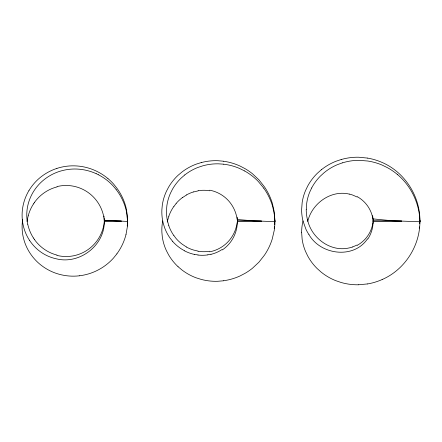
<?xml version="1.0" encoding="UTF-8"?>
<svg xmlns="http://www.w3.org/2000/svg" width="442" height="442" viewBox="0 0 442 442"><rect width="100%" height="100%" fill="white"/><g stroke="black" fill="none" stroke-linecap="round" stroke-linejoin="round"><path stroke-width="0.66" d="M373.125 223.166L373.142 218.9L392.048 220.751L419.9 221.762C420.486 196.922 405.181 172.518 382.358 162.557A62.648 61.941 -57.4 0 0 367.705 158.12M237.531 222.569L237.542 221.088L261.471 221.166M56.919 255.393A39.029 38.537 80 0 0 104.295 221.878L104.279 221.111L121.301 221.166M104.279 221.111C104.964 245.255 79.643 264.692 56.432 258.841A42.145 41.962 71 0 1 42.426 253.128A43.438 43.31 78.9 0 1 30.868 242.266L29.708 240.581M127.484 220.724L127.401 226.575L125.998 234.536M274.67 220.552L274.88 224.232L274.272 230.243L272.228 239.05A62.416 61.797 16.8 0 1 268.907 247.443A62.781 62.167 21.5 0 1 264.41 255.222L258.868 262.239L252.382 268.305A60.83 60.289 44.4 0 1 245.111 273.3L239.934 276.001A59.278 58.786 56 0 1 223.392 280.775M306.273 209.596L306.726 203.132A45.94 45.675 -81.4 0 1 309.654 192.248L311.649 187.994M419.751 223.691L419.894 220.453L419.552 220.459M274.941 220.547L274.675 224.768M127.506 223.414L127.655 220.718M127.224 226.094L127.362 224.751M419.243 228.183L419.436 226.906M274.222 228.354L274.493 226.569M28.222 215.812L27.769 217.679A43.172 43.012 58.1 0 0 27.084 221.508M167.767 219.934L168.877 216.221M307.737 221.431C311.886 203.502 330.925 189.673 349.318 194.11M28.968 190.524L27.813 192.563A48.355 48.272 83.1 0 0 22.702 207.69L22.393 209.911A46.653 46.576 82.6 0 0 23.172 225.188L23.686 227.271A45.012 44.918 82.6 0 0 29.697 240.586M33.548 203.867L34.581 202.353M367.512 238.846C353.782 259.31 320.665 255.062 308.952 234.591M173.966 206.348L176.148 203.53M116.892 253.863L113.533 258.012A54.681 54.438 36 0 1 107.798 263.554A55.25 55.007 40.1 0 1 96.726 270.703A54.394 54.173 53.2 0 1 79.317 275.797M321.301 169.761L317.223 173.386A53.349 53.012 80 0 0 307.731 185.999L305.51 190.601A49.847 49.581 75 0 0 302.168 202.48L301.626 209.602A46.206 45.951 75.5 0 0 302.969 220.923L305.886 229.122A42.714 42.349 75.1 0 0 308.941 234.597M184.773 174.938L181.121 178.115A48.338 48.15 -73.9 0 0 172.507 189.159L170.468 193.198A45.443 45.244 -73 0 0 166.866 205.734L166.518 209.922A42.73 42.454 -74.3 0 0 167.695 221.945M182.38 197.673L186.518 194.983M357.042 245.039L352.749 246.907M382.164 279.526C404.839 269.714 420.193 245.653 419.9 221L419.557 221M342.567 162.794L337.461 164.634A53.267 52.924 -77.6 0 0 324.025 172.783L320.273 176.209A49.548 49.277 -82.1 0 0 311.643 187.994M341.241 159.479L335.787 161.33A56.803 56.349 -89.2 0 0 321.312 169.783M56.891 168.402L59.294 167.684A53.101 52.918 -68.6 0 1 76.93 165.965L79.494 166.203A54.399 54.184 -53 0 1 96.897 171.363A55.261 55.012 -40 0 1 107.936 178.562M201.386 162.518L196.176 164.159A54.736 54.421 -86.6 0 0 182.187 171.85L178.181 175.187A52.046 51.808 83 0 0 168.673 187.016L166.38 191.386A49.217 49.029 78.2 0 0 162.308 205.11L161.877 209.723A46.371 46.195 78.3 0 0 163.181 223.066L164.435 227.205A43.659 43.426 78.3 0 0 170.176 238.277L172.695 241.404M193.756 191.911L198.176 190.872M210.945 254.211L207.839 254.813M367.501 283.935L358.501 284.775M223.398 280.803L217.746 281.283A57.134 56.731 72.4 0 1 201.209 279.405L195.999 277.769A54.714 54.399 86.7 0 1 182.043 270.034L178.049 266.686M79.317 275.814L76.753 276.051A53.09 52.907 68.7 0 1 59.134 274.25L56.731 273.543A51.642 51.499 82.1 0 1 41.52 265.509L39.625 264.001A50.029 49.924 -88.1 0 1 28.89 251.327L27.741 249.294A48.344 48.255 -83.1 0 1 22.675 234.155L22.376 231.928A46.642 46.559 -82.6 0 1 22.691 219.315M104.268 221.878L104.616 221.851M104.179 218.304L104.279 221L121.301 221M127.489 221L127.661 221.464L104.279 220.232A39.029 38.537 -79.9 0 0 57.029 186.574M261.471 221L237.542 221L237.542 219.519L253.222 220.834L274.946 221.657L274.3 211.961L272.289 203.143A62.421 61.803 -16.7 0 0 268.996 194.74A62.786 62.173 -21.3 0 0 264.526 186.944L259.006 179.911L252.537 173.822A60.841 60.3 -44.2 0 0 245.288 168.8L240.117 166.082A59.294 58.803 -55.8 0 0 223.586 161.247M373.142 221L401.679 221M373.142 221.072L401.679 221.166M419.557 221.221L419.9 221.221L419.894 220.453M223.619 164.175L218.221 163.822A54.128 53.819 -62.1 0 0 202.591 165.888L197.718 167.512A51.289 51.062 -71 0 0 184.778 174.944M223.591 161.22L217.939 160.717A57.151 56.747 -72.3 0 0 201.392 162.54M198.016 254.968L194.646 254.415M367.705 158.098L358.705 157.225A59.902 59.316 -74.4 0 0 341.246 159.512M198.077 251.106L193.651 250.056A37.189 36.2 76 0 1 186.386 247.023M96.168 173.651L98.444 174.75M357.114 196.994L352.827 195.121A35.056 31.896 -40.8 0 0 349.329 194.077M244.636 170.96L239.575 168.457A56.83 56.432 -49 0 0 223.613 164.203M184.623 250.818L181.419 248.957A41.216 40.868 73.4 0 1 172.656 241.437M186.419 246.956L182.286 244.255A38.487 37.813 88.6 0 1 176.021 238.415L173.894 235.547M397.435 174.485C411.22 186.071 419.64 203.756 419.9 221.762M116.13 189.447L112.738 185.491A53.349 53.145 -25.9 0 0 98.433 174.772M263.808 188.17L258.227 181.424A58.438 57.952 -32.9 0 0 251.78 175.662A58.913 58.443 -36.7 0 0 244.63 170.971M33.481 238.023L34.509 239.542M168.833 225.652L167.733 221.934M307.527 219.79C311.383 238.034 330.566 252.36 349.235 247.907A35.045 31.896 40.9 0 0 352.76 246.934M27.741 224.182L28.189 226.055A41.808 41.581 -66.3 0 0 33.459 238.039M103.975 216.155L104.091 217.226M127.661 221.464L126.296 210.806A55.565 55.305 -4 0 0 116.102 189.469M274.946 221.657L274.521 215.635L272.736 206.812A61.681 61.09 -10.6 0 0 263.775 188.193M301.626 232.232L302.146 239.354A49.813 49.548 -75.1 0 0 305.444 251.233L307.632 255.846A53.316 53.007 -77.3 0 0 317.085 268.487L321.152 272.112A56.775 56.366 -85.4 0 0 335.6 280.604L341.047 282.466A59.874 59.344 81.7 0 0 358.501 284.786M127.661 221L127.418 215.608L126.047 207.641A56.504 56.228 -13.7 0 0 116.981 188.298L113.655 184.121A54.692 54.443 -35.9 0 0 107.936 178.562M104.279 220.232L104.279 221M373.059 221.072A37.846 34.111 6.4 0 1 367.832 239.023M372.584 215.63A37.863 33.841 1.9 0 1 373.103 221M301.643 232.232A46.172 45.885 -75.9 0 1 303.041 220.934M382.164 279.532A62.626 61.952 63.6 0 1 367.506 283.957M357.318 196.696A38.443 34.421 -32.3 0 1 372.899 218.961M397.43 174.491A62.615 61.913 -39.4 0 0 387.341 167.623L381.921 164.988A60.156 59.559 -52.6 0 0 367.733 161.015L359.114 160.33A56.803 56.344 -67.1 0 0 342.578 162.816M307.488 219.801A42.421 42.056 -81.6 0 1 306.229 209.596M372.888 223.111A38.437 34.421 32.4 0 1 357.252 245.343M96.163 173.662A52.029 51.869 -39.4 0 0 79.422 169.225L76.991 169.048A50.206 50.084 -48.9 0 0 60.444 171.115L58.211 171.833A48.371 48.277 -53.6 0 0 44.222 179.557L42.498 180.988A46.532 46.438 -53.9 0 0 32.796 192.756L31.774 194.629A44.78 44.67 -54 0 0 27.26 208.414L27.012 210.431A43.183 43.029 -58.1 0 0 27.719 224.188M34.47 239.564A40.67 40.355 -77.1 0 0 44.614 249.487A39.885 39.471 -89.2 0 0 56.99 255.084M28.194 215.801A41.797 41.57 66.3 0 1 33.531 203.85M34.542 202.325A40.658 40.344 77.2 0 1 44.714 192.441A39.879 39.46 89.3 0 1 57.101 186.883M56.896 168.408A51.653 51.51 -82 0 0 41.659 176.386L39.752 177.888A50.045 49.935 88.1 0 0 28.973 190.53M126.009 234.536A56.499 56.222 13.8 0 1 116.876 253.846M209.79 190.193A37.122 35.448 -52.7 0 1 237.183 219.58M173.85 235.58A40.355 39.924 -80.8 0 1 168.772 225.669M209.558 251.238A36.658 35.305 63.1 0 1 198.055 251.26M237.172 222.503A37.122 35.448 52.7 0 1 209.696 251.818M167.291 221.845A42.708 42.426 74.3 0 1 167.728 219.923M168.816 216.199A40.338 39.902 80.9 0 1 173.921 206.315M176.098 203.491A38.471 37.797 -88.5 0 1 182.353 197.629M186.48 194.922A37.178 36.189 -75.9 0 1 193.74 191.856M198.16 190.717A36.658 35.305 -63 0 1 209.652 190.773M237.183 217.138A36.995 35.531 -25.8 0 1 237.343 221M194.635 254.47A39.194 38.647 63.9 0 1 184.59 250.885M207.85 254.879A37.714 36.907 51.7 0 1 198.01 255.056M222.022 249.548A36.857 35.73 38.5 0 1 210.983 254.354M237.343 221.083A36.995 35.531 25.9 0 1 222.309 249.94M178.054 266.681A52.018 51.78 -83 0 1 168.584 254.83L166.308 250.459A49.189 49.001 -78.1 0 1 162.286 236.73L161.871 232.111A46.349 46.167 -78.3 0 1 162.733 220.923"/></g></svg>
